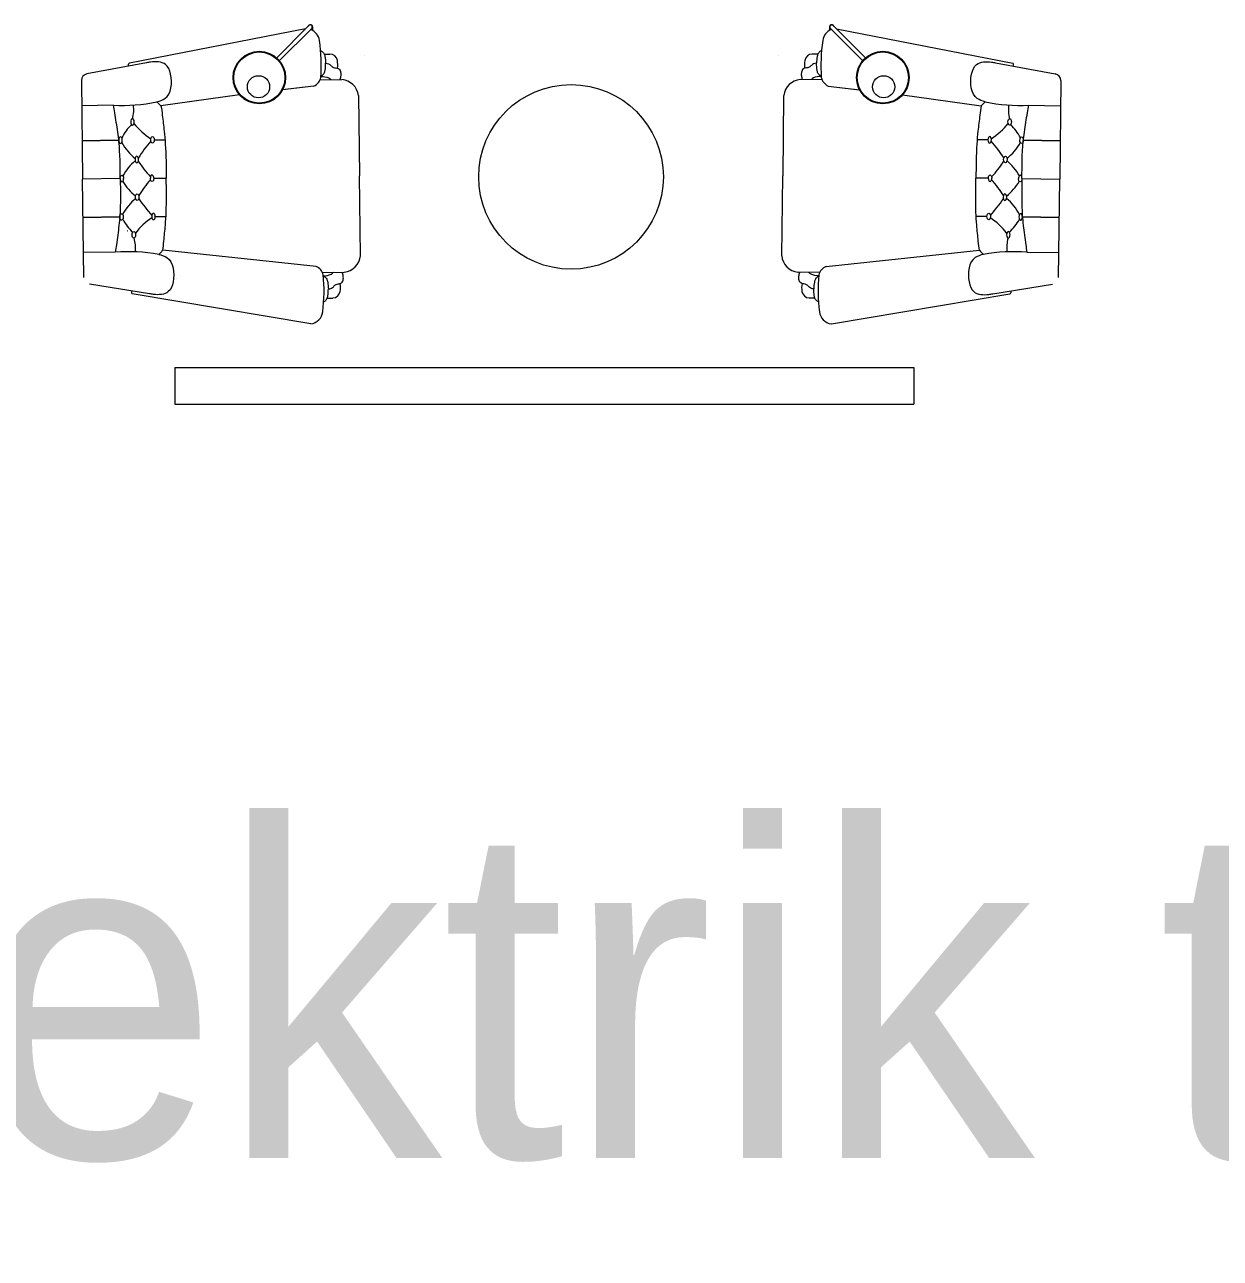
# Model space of a CAD drawing. Header units: centimetres. Extents: x -72470 to -43129, y -18750 to -16337.
# Drawn here: x -54208 to -53884.3, y -18641.7 to -18307.6 of the extents above; entities that cross this region are included whole.
import ezdxf

# ---------------------------------------------------------------- set-up
doc = ezdxf.new("R2010")
doc.units = ezdxf.units.CM
doc.header["$MEASUREMENT"] = 0
doc.linetypes.add('DUZ', pattern=[0])
doc.layers.get('0').update_dxf_attribs({"linetype": 'DUZ', "lineweight": 0})
doc.layers.add('TEFRIS', color=30, linetype='Continuous', lineweight=9)
doc.styles.add('TAKSİM', font='GOTHIC.TTF', dxfattribs={"height": 20})

msp = doc.modelspace()

# ---------------------------------------------------------------- linework, layer by layer
at = {"layer": 'TEFRIS', "color": 0, "linetype": 'Continuous'}
for p, q in [((-54131.91, -18308.77), (-54179.61, -18318.04)), ((-54139.81, -18316.66), (-54131.02, -18307.87)), ((-54139.05, -18317.41), (-54130.26, -18308.63)), ((-54130.03, -18308.23), (-54130.02, -18309.2)), ((-53990.09, -18308.23), (-53990.1, -18309.2)), ((-53981.06, -18317.41), (-53989.85, -18308.63)), ((-53980.31, -18316.66), (-53989.1, -18307.87)), ((-53988.2, -18308.77), (-53940.51, -18318.04)), ((-54126.87, -18315.59), (-54125.35, -18315.58)), ((-54126.87, -18315.59), (-54125.35, -18315.58)), ((-53993.24, -18315.59), (-53994.77, -18315.58)), ((-53993.24, -18315.59), (-53994.77, -18315.58)), ((-54174.97, -18317.94), (-54191.11, -18320.97)), ((-54179.82, -18318.65), (-54179.82, -18318.3)), ((-54116.08, -18316.01), (-54116.1, -18315.99)), ((-54116.1, -18315.99), (-54116.08, -18316.01)), ((-54004.04, -18316.01), (-54004.02, -18315.99)), ((-54004.02, -18315.99), (-54004.04, -18316.01)), ((-53945.14, -18317.94), (-53929.01, -18320.97)), ((-53940.3, -18318.65), (-53940.29, -18318.3)), ((-54192.63, -18322.75), (-54192.33, -18349.45)), ((-54129.68, -18324.25), (-54138.24, -18325.26)), ((-54129.68, -18324.25), (-54138.14, -18325.25)), ((-54128, -18322.57), (-54122.1, -18322.5)), ((-54128, -18322.57), (-54122.1, -18322.5)), ((-53992.12, -18322.57), (-53998.01, -18322.5)), ((-53992.12, -18322.57), (-53998.01, -18322.5)), ((-53990.43, -18324.25), (-53981.88, -18325.26)), ((-53990.43, -18324.25), (-53981.97, -18325.25)), ((-53927.49, -18322.75), (-53927.78, -18349.45)), ((-54149.81, -18326.63), (-54171.09, -18329.63)), ((-54117.6, -18326.81), (-54117.34, -18348.53)), ((-54117.6, -18326.81), (-54117.34, -18348.53)), ((-54002.51, -18326.81), (-54002.78, -18348.53)), ((-54002.51, -18326.81), (-54002.78, -18348.53)), ((-53970.31, -18326.63), (-53949.02, -18329.63)), ((-54183.93, -18329.46), (-54192.58, -18329.57)), ((-53936.19, -18329.46), (-53927.54, -18329.57)), ((-54192.46, -18339.06), (-54182.48, -18338.94)), ((-54182.49, -18338.94), (-54192.46, -18339.06)), ((-54172.9, -18338.82), (-54169.97, -18338.78)), ((-53947.22, -18338.82), (-53950.14, -18338.78)), ((-53927.66, -18339.06), (-53937.63, -18338.94)), ((-53937.63, -18338.94), (-53927.66, -18339.06)), ((-54173.01, -18349.21), (-54169.66, -18349.17)), ((-54173.01, -18349.21), (-54169.66, -18349.17)), ((-54173.01, -18349.21), (-54169.66, -18349.17)), ((-54173.01, -18349.21), (-54169.66, -18349.17)), ((-54117.07, -18370.24), (-54117.34, -18348.53)), ((-54117.07, -18370.24), (-54117.34, -18348.53)), ((-54003.05, -18370.24), (-54002.78, -18348.53)), ((-54003.05, -18370.24), (-54002.78, -18348.53)), ((-53947.11, -18349.21), (-53950.46, -18349.17)), ((-53947.11, -18349.21), (-53950.46, -18349.17)), ((-53947.11, -18349.21), (-53950.46, -18349.17)), ((-53947.11, -18349.21), (-53950.46, -18349.17)), ((-54182.12, -18349.32), (-54192.33, -18349.45)), ((-54182.12, -18349.32), (-54192.33, -18349.45)), ((-54182.12, -18349.32), (-54192.33, -18349.45)), ((-54182.12, -18349.32), (-54192.33, -18349.45)), ((-54182.12, -18349.32), (-54192.33, -18349.45)), ((-54182.12, -18349.32), (-54192.33, -18349.45)), ((-54182.12, -18349.32), (-54192.33, -18349.45)), ((-54182.12, -18349.32), (-54192.33, -18349.45)), ((-54182.12, -18349.32), (-54192.33, -18349.45)), ((-54182.12, -18349.32), (-54192.33, -18349.45)), ((-54182.12, -18349.32), (-54192.33, -18349.45)), ((-54182.12, -18349.32), (-54192.33, -18349.45)), ((-54182.12, -18349.32), (-54192.33, -18349.45)), ((-54182.12, -18349.32), (-54192.33, -18349.45)), ((-54182.12, -18349.32), (-54192.33, -18349.45)), ((-54182.12, -18349.32), (-54192.33, -18349.45)), ((-54191.97, -18376.14), (-54192.33, -18349.45)), ((-53938, -18349.32), (-53927.78, -18349.45)), ((-53938, -18349.32), (-53927.78, -18349.45)), ((-53938, -18349.32), (-53927.78, -18349.45)), ((-53938, -18349.32), (-53927.78, -18349.45)), ((-53938, -18349.32), (-53927.78, -18349.45)), ((-53938, -18349.32), (-53927.78, -18349.45)), ((-53938, -18349.32), (-53927.78, -18349.45)), ((-53938, -18349.32), (-53927.78, -18349.45)), ((-53938, -18349.32), (-53927.78, -18349.45)), ((-53938, -18349.32), (-53927.78, -18349.45)), ((-53938, -18349.32), (-53927.78, -18349.45)), ((-53938, -18349.32), (-53927.78, -18349.45)), ((-53938, -18349.32), (-53927.78, -18349.45)), ((-53938, -18349.32), (-53927.78, -18349.45)), ((-53938, -18349.32), (-53927.78, -18349.45)), ((-53938, -18349.32), (-53927.78, -18349.45)), ((-53928.15, -18376.14), (-53927.78, -18349.45)), ((-54192.2, -18359.83), (-54182.23, -18359.71)), ((-54182.23, -18359.71), (-54192.2, -18359.83)), ((-54172.64, -18359.59), (-54169.72, -18359.56)), ((-53947.47, -18359.59), (-53950.4, -18359.56)), ((-53927.91, -18359.83), (-53937.89, -18359.71)), ((-53937.88, -18359.71), (-53927.91, -18359.83)), ((-54180.18, -18363.46), (-54180.15, -18363.46)), ((-54180.15, -18363.46), (-54180.18, -18363.46)), ((-53939.93, -18363.46), (-53939.97, -18363.46)), ((-53939.97, -18363.46), (-53939.93, -18363.46)), ((-54183.44, -18369.22), (-54192.09, -18369.32)), ((-54129.08, -18373.1), (-54170.61, -18368.74)), ((-53991.03, -18373.1), (-53949.5, -18368.74)), ((-53936.68, -18369.22), (-53928.03, -18369.32)), ((-54127.35, -18374.73), (-54121.46, -18374.66)), ((-53992.76, -18374.73), (-53998.65, -18374.66)), ((-54174.2, -18380.52), (-54190.41, -18377.88)), ((-54166.95, -18376.5), (-54166.92, -18376.47)), ((-54166.92, -18376.47), (-54166.95, -18376.5)), ((-53953.17, -18376.5), (-53953.19, -18376.47)), ((-53953.19, -18376.47), (-53953.17, -18376.5)), ((-53945.91, -18380.52), (-53929.71, -18377.88)), ((-54179.07, -18379.93), (-54179.06, -18380.28)), ((-54130.53, -18388.69), (-54178.84, -18380.54)), ((-54126.06, -18381.68), (-54124.53, -18381.66)), ((-53994.05, -18381.68), (-53995.58, -18381.66)), ((-53989.59, -18388.69), (-53941.28, -18380.54)), ((-53941.05, -18379.93), (-53941.05, -18380.28)), ((-54167.29, -18400.44), (-54167.29, -18410.44)), ((-54167.29, -18400.44), (-53967.29, -18400.44)), ((-53967.29, -18400.44), (-53967.29, -18410.44)), ((-54167.29, -18410.44), (-53967.29, -18410.44))]:
    msp.add_line(p, q, dxfattribs=at)
for centre, radius in [((-54144.45, -18321.96), 7.11), ((-54144.45, -18321.96), 6.93), ((-53975.67, -18321.96), 7.11), ((-53975.67, -18321.96), 6.93), ((-54144.67, -18324.46), 3), ((-53975.44, -18324.46), 3), ((-54060.06, -18348.85), 25)]:
    msp.add_circle(centre, radius, dxfattribs=at)
for centre, radius, start, end in [((-54130.64, -18308.24), 0.61, 287.5558, 165.394), ((-54130.64, -18308.25), 0.533, 314.9662, 134.9662), ((-54131.99, -18312.54), 3.88, 9.2911, 68.3644), ((-53988.12, -18312.54), 3.88, 111.6356, 170.7089), ((-53989.48, -18308.24), 0.61, 14.606, 252.4442), ((-53989.48, -18308.25), 0.533, 45.0338, 225.0338), ((-54174.3, -18318.66), 46.62, 355.9589, 8.3194), ((-54174.3, -18318.66), 46.62, 355.9589, 8.3194), ((-53945.81, -18318.66), 46.62, 171.6806, 184.0411), ((-53945.81, -18318.66), 46.62, 171.6806, 184.0411), ((-54125.44, -18317.75), 2.17, 11.9033, 87.5815), ((-54125.44, -18317.75), 2.17, 11.9033, 87.5815), ((-53994.68, -18317.75), 2.17, 92.4185, 168.0967), ((-53994.68, -18317.75), 2.17, 92.4185, 168.0967), ((-54179.56, -18318.3), 0.267, 100.1331, 180.7043), ((-54129.9, -18318.45), 6.68, 351.5022, 9.9063), ((-54129.9, -18318.45), 6.68, 351.5022, 9.9063), ((-53990.22, -18318.45), 6.68, 170.0937, 188.4978), ((-53990.22, -18318.45), 6.68, 170.0937, 188.4978), ((-53940.56, -18318.3), 0.267, 359.2957, 79.8669), ((-54190.85, -18322.73), 1.78, 98.3265, 180.6304), ((-54130.95, -18321.28), 3.22, 293.111, 348.2068), ((-54130.95, -18321.28), 3.22, 293.111, 348.2068), ((-53989.17, -18321.28), 3.22, 191.7932, 246.889), ((-53989.17, -18321.28), 3.22, 191.7932, 246.889), ((-53929.27, -18322.73), 1.78, 359.3696, 81.6735), ((-54122.54, -18327.46), 4.98, 7.5422, 84.9386), ((-54122.54, -18327.46), 4.98, 7.5422, 84.9386), ((-53997.57, -18327.46), 4.98, 95.0614, 172.4578), ((-53997.57, -18327.46), 4.98, 95.0614, 172.4578), ((-54181.82, -18280.5), 49.01, 267.5389, 281.359), ((-54181.84, -18339.24), 14.41, 41.808, 47.8629), ((-53938.28, -18339.24), 14.41, 132.1371, 138.192), ((-53938.3, -18280.5), 49.01, 258.641, 272.4611), ((-54188.21, -18330.62), 9.77, 345.2747, 7.1594), ((-53931.91, -18330.62), 9.77, 172.8406, 194.7253), ((-54168.85, -18345.04), 14.52, 134.7045, 152.2957), ((-54162.05, -18320.96), 21.15, 219.4474, 236.1878), ((-53958.07, -18320.96), 21.15, 303.8122, 320.5526), ((-53951.27, -18345.04), 14.52, 27.7043, 45.2955), ((-54169, -18332.51), 14.52, 209.1128, 231.3542), ((-54144.22, -18364.7), 39.08, 139.1846, 147.5899), ((-53975.89, -18364.7), 39.08, 32.4101, 40.8154), ((-53951.12, -18332.51), 14.52, 308.6458, 330.8872), ((-54168.87, -18355.58), 14.37, 129.7428, 150.7648), ((-54157.7, -18332.66), 22.87, 211.4727, 224.9047), ((-53962.41, -18332.66), 22.87, 315.0953, 328.5273), ((-53951.24, -18355.58), 14.37, 29.2352, 50.2572), ((-54168.88, -18342.71), 14.52, 210.4422, 231.3542), ((-54169.03, -18342.74), 14.37, 210.6437, 231.6657), ((-54157.04, -18365.47), 23.12, 136.7755, 150.1355), ((-54157.3, -18365.38), 22.87, 136.5038, 149.9358), ((-53963.07, -18365.47), 23.12, 29.8645, 43.2245), ((-53962.82, -18365.38), 22.87, 30.0642, 43.4962), ((-53951.24, -18342.71), 14.52, 308.6458, 329.5578), ((-53951.08, -18342.74), 14.37, 308.3343, 329.3563), ((-54168.59, -18365.81), 14.52, 130.0543, 152.2957), ((-54144.61, -18333.01), 39.08, 213.8186, 222.224), ((-53975.5, -18333.01), 39.08, 317.776, 326.1814), ((-53951.52, -18365.81), 14.52, 27.7043, 49.9457), ((-54168.75, -18353.28), 14.52, 209.1128, 226.704), ((-54161.36, -18377.18), 21.15, 125.2207, 141.9611), ((-53958.76, -18377.18), 21.15, 38.0389, 54.7793), ((-53951.37, -18353.28), 14.52, 313.296, 330.8872), ((-54187.74, -18368.17), 9.77, 354.2491, 16.1339), ((-53932.37, -18368.17), 9.77, 163.8661, 185.7509), ((-54180.13, -18418.12), 49.01, 80.0496, 93.8697), ((-54181.59, -18359.4), 14.41, 313.5456, 319.6005), ((-53938.53, -18359.4), 14.41, 220.3995, 226.4544), ((-53939.99, -18418.12), 49.01, 86.1303, 99.9504), ((-54122.02, -18369.71), 4.98, 276.4699, 353.8663), ((-53998.09, -18369.71), 4.98, 186.1337, 263.5301), ((-54130.27, -18376.09), 3.22, 13.2017, 68.2975), ((-54173.55, -18379.79), 46.62, 353.0891, 5.4496), ((-53946.57, -18379.79), 46.62, 174.5504, 186.9109), ((-53989.84, -18376.09), 3.22, 111.7025, 166.7983), ((-54129.15, -18378.9), 6.68, 351.5022, 9.9063), ((-53990.96, -18378.9), 6.68, 170.0937, 188.4978), ((-54178.8, -18380.27), 0.267, 180.7043, 261.2754), ((-54124.68, -18379.49), 2.17, 273.827, 349.5052), ((-53995.44, -18379.49), 2.17, 190.4948, 266.173), ((-53941.32, -18380.27), 0.267, 278.7246, 359.2957), ((-54131.1, -18384.86), 3.88, 279.319, 352.1174), ((-53989.01, -18384.86), 3.88, 187.8826, 260.681)]:
    msp.add_arc(centre, radius, start, end, dxfattribs=at)
at = {"layer": 'TEFRIS', "color": 0, "linetype": 'Continuous', "extrusion": (0, 0, -1)}
for centre, major_axis in [((-54178.8, -18333.98), (-0.011, 0.891)), ((-54182.02, -18338.93), (-0.011, 0.891)), ((-53946.75, -18338.83), (0.011, 0.891)), ((-54177.63, -18344.18), (-0.011, 0.891)), ((-53942.61, -18354.35), (-0.011, -0.891)), ((-54173.11, -18359.6), (0.011, -0.891)), ((-53938.35, -18359.71), (-0.011, -0.891)), ((-53941.69, -18364.57), (-0.011, -0.891))]:
    msp.add_ellipse(centre, major_axis=major_axis, ratio=0.528462, dxfattribs=at)
at = {"layer": 'TEFRIS', "color": 0, "linetype": 'Continuous'}
for centre, major_axis in [((-53941.32, -18333.98), (0.011, 0.891)), ((-54173.37, -18338.83), (-0.011, 0.891)), ((-53938.1, -18338.93), (0.011, 0.891)), ((-53942.49, -18344.18), (0.011, 0.891)), ((-54177.5, -18354.35), (0.011, -0.891)), ((-54181.76, -18359.71), (0.011, -0.891)), ((-53947, -18359.6), (-0.011, -0.891)), ((-54178.42, -18364.57), (0.011, -0.891))]:
    msp.add_ellipse(centre, major_axis=major_axis, ratio=0.528462, dxfattribs=at)
at = {"layer": 'TEFRIS', "color": 0, "linetype": 'Continuous', "extrusion": (0, 0, -1)}
for centre, major_axis in [((-54181.65, -18349.32), (-0.011, 0.891)), ((-54181.65, -18349.32), (-0.011, 0.891)), ((-53946.64, -18349.22), (0.011, 0.891)), ((-53946.64, -18349.22), (0.011, 0.891)), ((-54173.48, -18349.22), (0.011, -0.891)), ((-54173.48, -18349.22), (0.011, -0.891)), ((-53938.47, -18349.32), (-0.011, -0.891)), ((-53938.47, -18349.32), (-0.011, -0.891))]:
    msp.add_ellipse(centre, major_axis=major_axis, ratio=0.528462, start_param=4.712389, end_param=7.853982, dxfattribs=at)
at = {"layer": 'TEFRIS', "color": 0, "linetype": 'Continuous'}
for centre, major_axis in [((-54173.48, -18349.22), (-0.011, 0.891)), ((-54173.48, -18349.22), (-0.011, 0.891)), ((-53938.47, -18349.32), (0.011, 0.891)), ((-53938.47, -18349.32), (0.011, 0.891)), ((-54181.65, -18349.32), (0.011, -0.891)), ((-54181.65, -18349.32), (0.011, -0.891)), ((-53946.64, -18349.22), (-0.011, -0.891)), ((-53946.64, -18349.22), (-0.011, -0.891))]:
    msp.add_ellipse(centre, major_axis=major_axis, ratio=0.528462, start_param=4.712389, end_param=7.853982, dxfattribs=at)
for points, knots in [([(-54127.85, -18314.66), (-54127.76, -18314.69), (-54127.39, -18314.83), (-54126.9, -18315.38), (-54126.58, -18316.55), (-54126.54, -18317.46), (-54126.51, -18318.08)], [0.35656, 0.35656, 0.35656, 0.35656, 0.689135, 1.682823, 2.666935, 4.752611, 4.752611, 4.752611, 4.752611]), ([(-54127.85, -18314.66), (-54127.76, -18314.69), (-54127.39, -18314.83), (-54126.9, -18315.38), (-54126.58, -18316.55), (-54126.54, -18317.46), (-54126.51, -18318.08)], [0.35656, 0.35656, 0.35656, 0.35656, 0.689135, 1.682823, 2.666935, 4.752611, 4.752611, 4.752611, 4.752611]), ([(-53992.27, -18314.66), (-53992.36, -18314.69), (-53992.73, -18314.83), (-53993.21, -18315.38), (-53993.54, -18316.55), (-53993.58, -18317.46), (-53993.6, -18318.08)], [0.35656, 0.35656, 0.35656, 0.35656, 0.689135, 1.682823, 2.666935, 4.752611, 4.752611, 4.752611, 4.752611]), ([(-53992.27, -18314.66), (-53992.36, -18314.69), (-53992.73, -18314.83), (-53993.21, -18315.38), (-53993.54, -18316.55), (-53993.58, -18317.46), (-53993.6, -18318.08)], [0.35656, 0.35656, 0.35656, 0.35656, 0.689135, 1.682823, 2.666935, 4.752611, 4.752611, 4.752611, 4.752611]), ([(-54127.75, -18321.53), (-54127.66, -18321.5), (-54127.31, -18321.35), (-54126.84, -18320.79), (-54126.54, -18319.61), (-54126.52, -18318.7), (-54126.51, -18318.08)], [0.372389, 0.372389, 0.372389, 0.372389, 0.689135, 1.682823, 2.666935, 4.752611, 4.752611, 4.752611, 4.752611]), ([(-54127.75, -18321.53), (-54127.66, -18321.5), (-54127.31, -18321.35), (-54126.84, -18320.79), (-54126.54, -18319.61), (-54126.52, -18318.7), (-54126.51, -18318.08)], [0.372389, 0.372389, 0.372389, 0.372389, 0.689135, 1.682823, 2.666935, 4.752611, 4.752611, 4.752611, 4.752611]), ([(-54126.51, -18318.08), (-54126.22, -18318.1), (-54125.71, -18318.16), (-54125.09, -18318.64), (-54124.67, -18319.13), (-54124.05, -18319.33), (-54123.62, -18319.38), (-54123.34, -18319.43), (-54123.29, -18319.44)], [0.305843, 0.305843, 0.305843, 0.305843, 1.255346, 2.040427, 2.89202, 3.384438, 4.174918, 4.355007, 4.355007, 4.355007, 4.355007]), ([(-54126.51, -18318.08), (-54126.22, -18318.1), (-54125.71, -18318.16), (-54125.09, -18318.64), (-54124.67, -18319.13), (-54124.05, -18319.33), (-54123.62, -18319.38), (-54123.34, -18319.43), (-54123.29, -18319.44)], [0.305843, 0.305843, 0.305843, 0.305843, 1.255346, 2.040427, 2.89202, 3.384438, 4.174918, 4.355007, 4.355007, 4.355007, 4.355007]), ([(-53993.6, -18318.08), (-53993.89, -18318.1), (-53994.41, -18318.16), (-53995.03, -18318.64), (-53995.45, -18319.13), (-53996.06, -18319.33), (-53996.49, -18319.38), (-53996.78, -18319.43), (-53996.83, -18319.44)], [0.305843, 0.305843, 0.305843, 0.305843, 1.255346, 2.040427, 2.89202, 3.384438, 4.174918, 4.355007, 4.355007, 4.355007, 4.355007]), ([(-53993.6, -18318.08), (-53993.89, -18318.1), (-53994.41, -18318.16), (-53995.03, -18318.64), (-53995.45, -18319.13), (-53996.06, -18319.33), (-53996.49, -18319.38), (-53996.78, -18319.43), (-53996.83, -18319.44)], [0.305843, 0.305843, 0.305843, 0.305843, 1.255346, 2.040427, 2.89202, 3.384438, 4.174918, 4.355007, 4.355007, 4.355007, 4.355007]), ([(-53992.36, -18321.53), (-53992.45, -18321.5), (-53992.81, -18321.35), (-53993.28, -18320.79), (-53993.58, -18319.61), (-53993.59, -18318.7), (-53993.6, -18318.08)], [0.372389, 0.372389, 0.372389, 0.372389, 0.689135, 1.682823, 2.666935, 4.752611, 4.752611, 4.752611, 4.752611]), ([(-53992.36, -18321.53), (-53992.45, -18321.5), (-53992.81, -18321.35), (-53993.28, -18320.79), (-53993.58, -18319.61), (-53993.59, -18318.7), (-53993.6, -18318.08)], [0.372389, 0.372389, 0.372389, 0.372389, 0.689135, 1.682823, 2.666935, 4.752611, 4.752611, 4.752611, 4.752611]), ([(-54127.76, -18321.66), (-54127.02, -18321.65), (-54126.07, -18321.74), (-54125.24, -18322.31), (-54125.04, -18322.51), (-54125.01, -18322.54)], [1.067319, 1.067319, 1.067319, 1.067319, 3.490275, 4.275356, 4.417413, 4.417413, 4.417413, 4.417413]), ([(-54127.76, -18321.66), (-54127.02, -18321.65), (-54126.07, -18321.74), (-54125.24, -18322.31), (-54125.04, -18322.51), (-54125.01, -18322.54)], [1.067319, 1.067319, 1.067319, 1.067319, 3.490275, 4.275356, 4.417413, 4.417413, 4.417413, 4.417413]), ([(-54123.29, -18319.44), (-54123.17, -18319.48), (-54122.86, -18319.6), (-54122.48, -18320.16), (-54122.34, -18320.99), (-54122.44, -18321.82), (-54122.57, -18322.33), (-54122.65, -18322.51)], [0, 0, 0, 0, 0.427423, 1.095062, 2.135609, 3.247139, 3.888617, 3.888617, 3.888617, 3.888617]), ([(-54123.29, -18319.44), (-54123.17, -18319.48), (-54122.86, -18319.6), (-54122.48, -18320.16), (-54122.34, -18320.99), (-54122.44, -18321.82), (-54122.57, -18322.33), (-54122.65, -18322.51)], [0, 0, 0, 0, 0.427423, 1.095062, 2.135609, 3.247139, 3.888617, 3.888617, 3.888617, 3.888617]), ([(-53996.83, -18319.44), (-53996.95, -18319.48), (-53997.26, -18319.6), (-53997.63, -18320.16), (-53997.78, -18320.99), (-53997.68, -18321.82), (-53997.55, -18322.33), (-53997.47, -18322.51)], [0, 0, 0, 0, 0.427423, 1.095062, 2.135609, 3.247139, 3.888617, 3.888617, 3.888617, 3.888617]), ([(-53996.83, -18319.44), (-53996.95, -18319.48), (-53997.26, -18319.6), (-53997.63, -18320.16), (-53997.78, -18320.99), (-53997.68, -18321.82), (-53997.55, -18322.33), (-53997.47, -18322.51)], [0, 0, 0, 0, 0.427423, 1.095062, 2.135609, 3.247139, 3.888617, 3.888617, 3.888617, 3.888617]), ([(-53992.35, -18321.66), (-53993.1, -18321.65), (-53994.05, -18321.74), (-53994.87, -18322.31), (-53995.07, -18322.51), (-53995.1, -18322.54)], [1.067319, 1.067319, 1.067319, 1.067319, 3.490275, 4.275356, 4.417413, 4.417413, 4.417413, 4.417413]), ([(-53992.35, -18321.66), (-53993.1, -18321.65), (-53994.05, -18321.74), (-53994.87, -18322.31), (-53995.07, -18322.51), (-53995.1, -18322.54)], [1.067319, 1.067319, 1.067319, 1.067319, 3.490275, 4.275356, 4.417413, 4.417413, 4.417413, 4.417413]), ([(-54182.12, -18349.32), (-54182.12, -18345.96), (-54182.12, -18341.74), (-54182.86, -18335.8), (-54183.44, -18332.55), (-54183.8, -18330.13), (-54183.93, -18329.46)], [0, 0, 0, 0, 11.31753, 14.215288, 20.189944, 22.471644, 22.471644, 22.471644, 22.471644]), ([(-54171.09, -18329.63), (-54170.91, -18330.46), (-54170.65, -18332.74), (-54170.2, -18336.17), (-54169.7, -18341.84), (-54169.67, -18346.09), (-54169.66, -18349.17)], [7.842946, 7.842946, 7.842946, 7.842946, 10.726144, 15.564237, 19.542398, 29.913928, 29.913928, 29.913928, 29.913928]), ([(-53949.02, -18329.63), (-53949.21, -18330.46), (-53949.46, -18332.74), (-53949.92, -18336.17), (-53950.42, -18341.84), (-53950.44, -18346.09), (-53950.46, -18349.17)], [7.842946, 7.842946, 7.842946, 7.842946, 10.726144, 15.564237, 19.542398, 29.913928, 29.913928, 29.913928, 29.913928]), ([(-53938, -18349.32), (-53937.99, -18345.96), (-53937.99, -18341.74), (-53937.26, -18335.8), (-53936.68, -18332.55), (-53936.31, -18330.13), (-53936.19, -18329.46)], [0, 0, 0, 0, 11.31753, 14.215288, 20.189944, 22.471644, 22.471644, 22.471644, 22.471644]), ([(-54170.61, -18368.74), (-54170.45, -18367.91), (-54170.25, -18365.65), (-54169.88, -18362.21), (-54169.51, -18356.52), (-54169.6, -18352.26), (-54169.66, -18349.17)], [7.883801, 7.883801, 7.883801, 7.883801, 10.726144, 15.564237, 19.542398, 29.954825, 29.954825, 29.954825, 29.954825]), ([(-53949.51, -18368.74), (-53949.67, -18367.91), (-53949.87, -18365.65), (-53950.24, -18362.21), (-53950.6, -18356.52), (-53950.52, -18352.26), (-53950.46, -18349.17)], [7.883801, 7.883801, 7.883801, 7.883801, 10.726144, 15.564237, 19.542398, 29.954825, 29.954825, 29.954825, 29.954825]), ([(-54182.12, -18349.32), (-54182.04, -18352.69), (-54181.94, -18356.92), (-54182.52, -18362.89), (-54183.02, -18366.15), (-54183.33, -18368.56), (-54183.43, -18369.22)], [0, 0, 0, 0, 11.358421, 14.256179, 20.230836, 22.470635, 22.470635, 22.470635, 22.470635]), ([(-53938, -18349.32), (-53938.08, -18352.69), (-53938.18, -18356.92), (-53937.59, -18362.89), (-53937.1, -18366.15), (-53936.79, -18368.56), (-53936.69, -18369.22)], [0, 0, 0, 0, 11.358421, 14.256179, 20.230836, 22.470635, 22.470635, 22.470635, 22.470635]), ([(-54127.1, -18375.64), (-54126.36, -18375.63), (-54125.41, -18375.52), (-54124.6, -18374.92), (-54124.4, -18374.73), (-54124.37, -18374.69)], [1.067319, 1.067319, 1.067319, 1.067319, 3.490275, 4.275356, 4.417413, 4.417413, 4.417413, 4.417413]), ([(-54127.08, -18375.77), (-54127, -18375.8), (-54126.64, -18375.94), (-54126.15, -18376.49), (-54125.83, -18377.66), (-54125.79, -18378.57), (-54125.76, -18379.19)], [0.372389, 0.372389, 0.372389, 0.372389, 0.689135, 1.682823, 2.666935, 4.752611, 4.752611, 4.752611, 4.752611]), ([(-54122.57, -18377.75), (-54122.45, -18377.7), (-54122.14, -18377.58), (-54121.78, -18377.01), (-54121.66, -18376.17), (-54121.78, -18375.35), (-54121.93, -18374.84), (-54122, -18374.67)], [0, 0, 0, 0, 0.427423, 1.095062, 2.135609, 3.247139, 3.888617, 3.888617, 3.888617, 3.888617]), ([(-53997.55, -18377.75), (-53997.67, -18377.7), (-53997.97, -18377.58), (-53998.33, -18377.01), (-53998.45, -18376.17), (-53998.34, -18375.35), (-53998.19, -18374.84), (-53998.11, -18374.67)], [0, 0, 0, 0, 0.427423, 1.095062, 2.135609, 3.247139, 3.888617, 3.888617, 3.888617, 3.888617]), ([(-53993.02, -18375.64), (-53993.76, -18375.63), (-53994.71, -18375.52), (-53995.52, -18374.92), (-53995.72, -18374.73), (-53995.75, -18374.69)], [1.067319, 1.067319, 1.067319, 1.067319, 3.490275, 4.275356, 4.417413, 4.417413, 4.417413, 4.417413]), ([(-53993.03, -18375.77), (-53993.12, -18375.8), (-53993.48, -18375.94), (-53993.97, -18376.49), (-53994.29, -18377.66), (-53994.33, -18378.57), (-53994.35, -18379.19)], [0.372389, 0.372389, 0.372389, 0.372389, 0.689135, 1.682823, 2.666935, 4.752611, 4.752611, 4.752611, 4.752611]), ([(-54127.01, -18382.64), (-54126.92, -18382.61), (-54126.56, -18382.46), (-54126.08, -18381.9), (-54125.79, -18380.72), (-54125.77, -18379.81), (-54125.76, -18379.19)], [0.35656, 0.35656, 0.35656, 0.35656, 0.689135, 1.682823, 2.666935, 4.752611, 4.752611, 4.752611, 4.752611]), ([(-54125.76, -18379.19), (-54125.47, -18379.17), (-54124.96, -18379.09), (-54124.35, -18378.59), (-54123.94, -18378.09), (-54123.33, -18377.87), (-54122.9, -18377.82), (-54122.62, -18377.76), (-54122.57, -18377.75)], [0.305843, 0.305843, 0.305843, 0.305843, 1.255346, 2.040427, 2.89202, 3.384438, 4.174918, 4.355007, 4.355007, 4.355007, 4.355007]), ([(-53994.35, -18379.19), (-53994.64, -18379.17), (-53995.15, -18379.09), (-53995.77, -18378.59), (-53996.17, -18378.09), (-53996.78, -18377.87), (-53997.21, -18377.82), (-53997.49, -18377.76), (-53997.55, -18377.75)], [0.305843, 0.305843, 0.305843, 0.305843, 1.255346, 2.040427, 2.89202, 3.384438, 4.174918, 4.355007, 4.355007, 4.355007, 4.355007]), ([(-53993.1, -18382.64), (-53993.2, -18382.61), (-53993.56, -18382.46), (-53994.03, -18381.9), (-53994.33, -18380.72), (-53994.34, -18379.81), (-53994.35, -18379.19)], [0.35656, 0.35656, 0.35656, 0.35656, 0.689135, 1.682823, 2.666935, 4.752611, 4.752611, 4.752611, 4.752611])]:
    msp.add_open_spline(points, degree=3, knots=knots, dxfattribs=at)
for points in [[(-54172.17, -18328.55), (-54170, -18327.63), (-54168.48, -18321.03), (-54169.84, -18318.4), (-54173.9, -18317.75), (-54174.97, -18317.94)], [(-53947.95, -18328.55), (-53950.11, -18327.63), (-53951.64, -18321.03), (-53950.27, -18318.4), (-53946.22, -18317.75), (-53945.14, -18317.94)], [(-54171.66, -18369.84), (-54169.47, -18370.71), (-54167.79, -18377.27), (-54169.09, -18379.94), (-54173.12, -18380.69), (-54174.2, -18380.52)], [(-53948.46, -18369.84), (-53950.64, -18370.71), (-53952.33, -18377.27), (-53951.03, -18379.94), (-53946.99, -18380.69), (-53945.91, -18380.52)]]:
    msp.add_spline(points, degree=3, dxfattribs=at)

# ---------------------------------------------------------------- texts
at = {"style": 'TAKSİM'}
msp.add_text('mutfak elektrik tesisatı planı', height=90, dxfattribs=at).set_placement((-54710.47, -18614.59))

doc.saveas('drawing.dxf')
